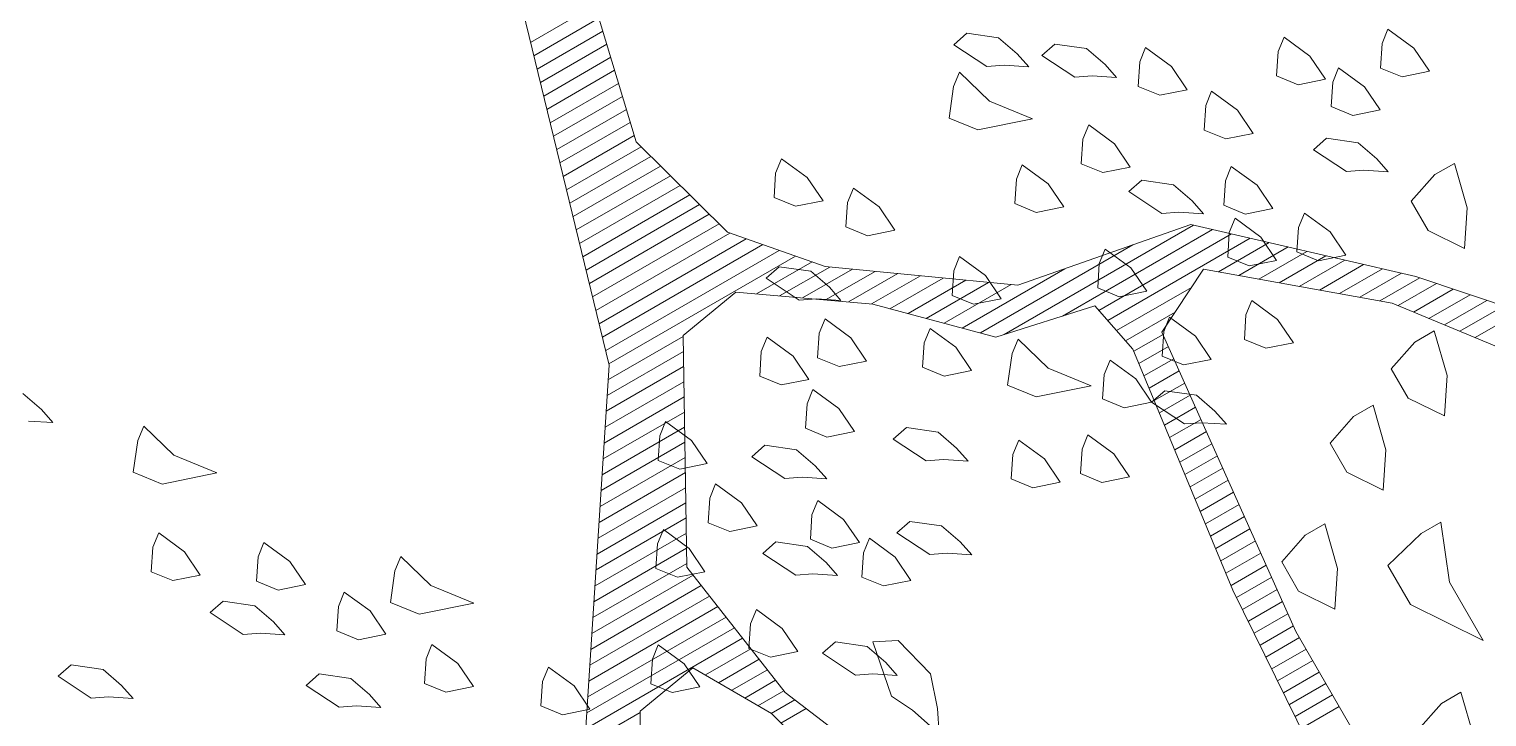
# Model space of a CAD drawing. Header units: metres. Extents: x 12093 to 20303, y 514 to 1412.
# Drawn here: x 19751.153 to 19752.729, y 694.82 to 695.564 of the extents above; entities that cross this region are included whole.
import ezdxf

# ---------------------------------------------------------------- set-up
doc = ezdxf.new("R2010")
doc.units = ezdxf.units.M
doc.layers.add('ARBOLES', color=52, linetype='Continuous', lineweight=13)
doc.layers.add('grass', color=64, linetype='Continuous', lineweight=13)

# ---------------------------------------------------------------- blocks, each defined once
blk = doc.blocks.new('ghgfghgh')
at = {"layer": 'ARBOLES', "lineweight": 20}
for p, q in [((20001.73329, 663.39038), (20001.65568, 663.70906)), ((20001.71299, 663.67122), (20001.75165, 663.54283)), ((20001.67964, 663.61067), (20001.72358, 663.63604)), ((20001.68187, 663.60153), (20001.72626, 663.62715)), ((20001.68409, 663.59239), (20001.72893, 663.61827)), ((20001.68632, 663.58325), (20001.73161, 663.60939)), ((20001.68855, 663.57411), (20001.73428, 663.60051)), ((20001.69077, 663.56497), (20001.73696, 663.59163)), ((20001.693, 663.55583), (20001.73963, 663.58275)), ((20001.69522, 663.54669), (20001.74231, 663.57387)), ((20001.69745, 663.53755), (20001.74498, 663.56499)), ((20001.69967, 663.52841), (20001.74765, 663.55611)), ((20001.7019, 663.51927), (20001.75033, 663.54723)), ((20001.70413, 663.51013), (20001.75501, 663.53951)), ((20001.75165, 663.54283), (20001.81383, 663.48121)), ((20001.70635, 663.50099), (20001.76166, 663.53292)), ((20001.70858, 663.49185), (20001.7683, 663.52633)), ((20001.7108, 663.48271), (20001.77495, 663.51974)), ((20001.71303, 663.47357), (20001.7816, 663.51315)), ((20001.71525, 663.46443), (20001.78824, 663.50657)), ((20001.71748, 663.45529), (20001.79489, 663.49998)), ((20001.71971, 663.44615), (20001.80154, 663.49339)), ((20001.72193, 663.43701), (20001.80818, 663.4868)), ((20002.00265, 663.41143), (20002.1318, 663.486)), ((20002.01207, 663.44495), (20002.12997, 663.48642)), ((20002.12997, 663.48642), (20002.28344, 663.45092)), ((20001.72416, 663.42787), (20001.81552, 663.48061)), ((20001.72638, 663.41873), (20001.82673, 663.47667)), ((20002.04235, 663.42393), (20002.1447, 663.48302)), ((20002.06719, 663.42784), (20002.15759, 663.48003)), ((20002.07327, 663.42093), (20002.17048, 663.47705)), ((20002.14886, 663.45415), (20002.18337, 663.47407)), ((20001.72861, 663.40959), (20001.83795, 663.47272)), ((20001.73084, 663.40045), (20001.84917, 663.46877)), ((20001.73306, 663.39131), (20001.86038, 663.46482)), ((20001.98641, 663.41248), (20002.09035, 663.47249)), ((20002.16262, 663.45167), (20002.19626, 663.47109)), ((20002.17637, 663.44918), (20002.20915, 663.46811)), ((20002.19013, 663.4467), (20002.22204, 663.46512)), ((20001.97408, 663.41579), (20002.04413, 663.45623)), ((20002.13867, 663.45599), (20002.11029, 663.41301)), ((20002.26734, 663.43275), (20002.13867, 663.45599)), ((20002.20388, 663.44421), (20002.23493, 663.46214)), ((20002.21764, 663.44173), (20002.24782, 663.45916)), ((20002.23139, 663.43925), (20002.26072, 663.45618)), ((20002.24514, 663.43676), (20002.27361, 663.4532)), ((20002.2589, 663.43428), (20002.28615, 663.45001)), ((20002.27139, 663.43107), (20002.29756, 663.44617)), ((20002.28344, 663.45092), (20002.44844, 663.39547)), ((20001.81972, 663.44029), (20001.78367, 663.41061)), ((20002.07935, 663.41401), (20002.13043, 663.44351)), ((20002.28188, 663.4267), (20002.30897, 663.44234)), ((20002.29238, 663.42233), (20002.32039, 663.4385)), ((20002.30287, 663.41797), (20002.3318, 663.43467)), ((20002.0645, 663.4309), (20001.99699, 663.40965)), ((20002.09035, 663.40149), (20002.0645, 663.4309)), ((20002.08542, 663.4071), (20002.11931, 663.42666)), ((20002.41903, 663.36962), (20002.26734, 663.43275)), ((20002.31336, 663.4136), (20002.34321, 663.43083)), ((20002.32386, 663.40923), (20002.35462, 663.427)), ((20001.73266, 663.38065), (20001.78368, 663.41011)), ((20001.78367, 663.41061), (20001.78628, 663.25253)), ((20002.09101, 663.3999), (20002.111, 663.41144)), ((20002.11029, 663.41301), (20002.20167, 663.20867)), ((20001.73196, 663.36982), (20001.78385, 663.39978)), ((20002.15869, 663.23705), (20002.09035, 663.40149)), ((20002.09451, 663.39149), (20002.1147, 663.40315)), ((20002.098, 663.38308), (20002.11841, 663.39487)), ((20001.71547, 663.11414), (20001.73329, 663.39038)), ((20001.73126, 663.359), (20001.78402, 663.38945)), ((20002.10149, 663.37468), (20002.12211, 663.38658)), ((20001.73056, 663.34817), (20001.78419, 663.37913)), ((20002.10499, 663.36627), (20002.12582, 663.37829)), ((20001.72987, 663.33734), (20001.78436, 663.3688)), ((20002.10848, 663.35786), (20002.12952, 663.37001)), ((20001.72917, 663.32651), (20001.78453, 663.35847)), ((20002.11198, 663.34945), (20002.13323, 663.36172)), ((20001.72847, 663.31568), (20001.7847, 663.34815)), ((20002.11547, 663.34105), (20002.13694, 663.35344)), ((20002.11897, 663.33264), (20002.14064, 663.34515)), ((20001.72777, 663.30485), (20001.78487, 663.33782)), ((20002.12246, 663.32423), (20002.14435, 663.33687)), ((20001.72707, 663.29403), (20001.78504, 663.32749)), ((20002.12595, 663.31582), (20002.14805, 663.32858)), ((20001.72637, 663.2832), (20001.78521, 663.31717)), ((20002.12945, 663.30742), (20002.15176, 663.32029)), ((20001.72568, 663.27237), (20001.78538, 663.30684)), ((20002.13294, 663.29901), (20002.15546, 663.31201)), ((20001.72498, 663.26154), (20001.78555, 663.29651)), ((20002.13644, 663.2906), (20002.15917, 663.30372)), ((20002.13993, 663.28219), (20002.16287, 663.29544)), ((20001.72428, 663.25071), (20001.78572, 663.28619)), ((20002.14343, 663.27379), (20002.16658, 663.28715)), ((20001.72358, 663.23989), (20001.78589, 663.27586)), ((20002.14692, 663.26538), (20002.17028, 663.27887)), ((20001.72288, 663.22906), (20001.78606, 663.26554)), ((20002.15041, 663.25697), (20002.17399, 663.27058)), ((20001.72219, 663.21823), (20001.78623, 663.25521)), ((20002.15391, 663.24856), (20002.17769, 663.2623)), ((20001.72149, 663.2074), (20001.79045, 663.24722)), ((20001.78628, 663.25253), (20001.85332, 663.16713)), ((20002.1574, 663.24016), (20002.1814, 663.25401)), ((20002.16121, 663.23193), (20002.1851, 663.24572)), ((20001.72079, 663.19657), (20001.79608, 663.24004)), ((20002.20963, 663.13347), (20002.15869, 663.23705)), ((20002.1652, 663.22381), (20002.18881, 663.23744)), ((20001.71939, 663.17492), (20001.80734, 663.2257)), ((20001.72009, 663.18575), (20001.80171, 663.23287)), ((20002.1692, 663.21569), (20002.19251, 663.22915)), ((20001.71869, 663.16409), (20001.81297, 663.21852)), ((20002.17319, 663.20757), (20002.19622, 663.22087)), ((20001.718, 663.15326), (20001.81861, 663.21135)), ((20002.17718, 663.19945), (20002.19993, 663.21258)), ((20002.20167, 663.20867), (20002.28229, 663.06904)), ((20001.7173, 663.14243), (20001.82424, 663.20418)), ((20001.79882, 663.17907), (20001.82987, 663.197)), ((20002.18118, 663.19133), (20002.20406, 663.20454)), ((20002.18517, 663.18321), (20002.20857, 663.19672)), ((20001.8078, 663.17383), (20001.8355, 663.18983)), ((20002.18916, 663.17509), (20002.21309, 663.1889)), ((20001.79039, 663.18399), (20001.75434, 663.15431)), ((20001.84386, 663.1528), (20001.79039, 663.18399)), ((20001.81678, 663.1686), (20001.84113, 663.18265)), ((20001.82576, 663.16336), (20001.84676, 663.17548)), ((20002.19315, 663.16697), (20002.2176, 663.18109)), ((20001.83474, 663.15812), (20001.85239, 663.16831)), ((20001.85332, 663.16713), (20001.93263, 663.10653)), ((20002.19715, 663.15885), (20002.22211, 663.17327)), ((20002.20114, 663.15073), (20002.22663, 663.16545)), ((20001.84372, 663.15288), (20001.85981, 663.16217)), ((20001.85041, 663.14631), (20001.86758, 663.15623)), ((20002.20513, 663.14261), (20002.23114, 663.15763)), ((20001.7166, 663.13161), (20001.75434, 663.1534)), ((20001.75434, 663.15431), (20001.75489, 663.03051)), ((20001.90603, 663.09118), (20001.84386, 663.1528))]:
    blk.add_line(p, q, dxfattribs=at)
at = {"layer": 'grass'}
for p, q in [((20001.96838, 663.60913), (20001.97729, 663.61693)), ((20001.97729, 663.61693), (20001.99889, 663.61381)), ((20001.99889, 663.61381), (20002.01159, 663.6029)), ((20002.19358, 663.61431), (20002.18957, 663.60451)), ((20002.21118, 663.60139), (20002.19358, 663.61431)), ((20002.26442, 663.61967), (20002.26041, 663.60987)), ((20002.28202, 663.60676), (20002.26442, 663.61967)), ((20001.99088, 663.59421), (20001.96838, 663.60913)), ((20002.01159, 663.6029), (20002.01939, 663.59399)), ((20002.0283, 663.60179), (20002.03721, 663.60959)), ((20002.03721, 663.60959), (20002.05882, 663.60648)), ((20002.05882, 663.60648), (20002.07152, 663.59557)), ((20002.09914, 663.60716), (20002.09513, 663.59735)), ((20002.11674, 663.59424), (20002.09914, 663.60716)), ((20002.18957, 663.60451), (20002.18847, 663.5878)), ((20002.26041, 663.60987), (20002.2593, 663.59316)), ((20002.29271, 663.59095), (20002.28202, 663.60676)), ((20002.00269, 663.5951), (20001.99088, 663.59421)), ((20002.01939, 663.59399), (20002.00269, 663.5951)), ((20002.0508, 663.58687), (20002.0283, 663.60179)), ((20002.07152, 663.59557), (20002.07932, 663.58666)), ((20002.09513, 663.59735), (20002.09402, 663.58065)), ((20002.12743, 663.57843), (20002.11674, 663.59424)), ((20002.22188, 663.58558), (20002.21118, 663.60139)), ((20002.23079, 663.59338), (20002.22678, 663.58358)), ((20002.24839, 663.58046), (20002.23079, 663.59338)), ((20002.2593, 663.59316), (20002.274, 663.58715)), ((20001.97217, 663.59042), (20001.96816, 663.58061)), ((20001.99267, 663.5706), (20001.97217, 663.59042)), ((20002.06261, 663.58777), (20002.0508, 663.58687)), ((20002.07932, 663.58666), (20002.06261, 663.58777)), ((20002.18847, 663.5878), (20002.20317, 663.58179)), ((20002.20317, 663.58179), (20002.22188, 663.58558)), ((20002.22678, 663.58358), (20002.22567, 663.56687)), ((20002.274, 663.58715), (20002.29271, 663.59095)), ((20001.96816, 663.58061), (20001.96505, 663.55901)), ((20002.09402, 663.58065), (20002.10872, 663.57464)), ((20002.10872, 663.57464), (20002.12743, 663.57843)), ((20002.14414, 663.57732), (20002.14013, 663.56752)), ((20002.16174, 663.5644), (20002.14414, 663.57732)), ((20002.25909, 663.56465), (20002.24839, 663.58046)), ((20002.02208, 663.55858), (20001.99267, 663.5706)), ((20002.14013, 663.56752), (20002.13902, 663.55081)), ((20002.17244, 663.54859), (20002.16174, 663.5644)), ((20002.22567, 663.56687), (20002.24038, 663.56086)), ((20002.24038, 663.56086), (20002.25909, 663.56465)), ((20001.96505, 663.55901), (20001.98465, 663.55099)), ((20001.98465, 663.55099), (20002.02208, 663.55858)), ((20002.06039, 663.55435), (20002.05638, 663.54455)), ((20002.07799, 663.54144), (20002.06039, 663.55435)), ((20002.05638, 663.54455), (20002.05527, 663.52784)), ((20002.13902, 663.55081), (20002.15373, 663.5448)), ((20002.15373, 663.5448), (20002.17244, 663.54859)), ((20002.21365, 663.53746), (20002.22256, 663.54526)), ((20002.22256, 663.54526), (20002.24417, 663.54215)), ((20002.08869, 663.52563), (20002.07799, 663.54144)), ((20002.23615, 663.52255), (20002.21365, 663.53746)), ((20002.24417, 663.54215), (20002.25687, 663.53124)), ((20001.85078, 663.53135), (20001.84678, 663.52155)), ((20001.86838, 663.51844), (20001.85078, 663.53135)), ((20002.01496, 663.52717), (20002.01095, 663.51736)), ((20002.03256, 663.51425), (20002.01496, 663.52717)), ((20002.05527, 663.52784), (20002.06998, 663.52183)), ((20002.06998, 663.52183), (20002.08869, 663.52563)), ((20002.15752, 663.52609), (20002.15351, 663.51629)), ((20002.17512, 663.51317), (20002.15752, 663.52609)), ((20002.24796, 663.52344), (20002.23615, 663.52255)), ((20002.26467, 663.52233), (20002.24796, 663.52344)), ((20002.25687, 663.53124), (20002.26467, 663.52233)), ((20002.30976, 663.52817), (20002.29647, 663.5205)), ((20002.31847, 663.49774), (20002.30976, 663.52817)), ((20001.84678, 663.52155), (20001.84567, 663.50485)), ((20001.87908, 663.50263), (20001.86838, 663.51844)), ((20002.01095, 663.51736), (20002.00984, 663.50066)), ((20002.04325, 663.49844), (20002.03256, 663.51425)), ((20002.08758, 663.50892), (20002.09649, 663.51672)), ((20002.09649, 663.51672), (20002.1181, 663.5136)), ((20002.1181, 663.5136), (20002.1308, 663.50269)), ((20002.15351, 663.51629), (20002.1524, 663.49958)), ((20002.29647, 663.5205), (20002.28036, 663.50233)), ((20001.84567, 663.50485), (20001.86037, 663.49884)), ((20001.8998, 663.51132), (20001.89579, 663.50152)), ((20001.9174, 663.4984), (20001.8998, 663.51132)), ((20002.11008, 663.494), (20002.08758, 663.50892)), ((20002.18582, 663.49736), (20002.17512, 663.51317)), ((20001.86037, 663.49884), (20001.87908, 663.50263)), ((20001.89579, 663.50152), (20001.89468, 663.48481)), ((20001.92809, 663.48259), (20001.9174, 663.4984)), ((20002.00984, 663.50066), (20002.02454, 663.49465)), ((20002.02454, 663.49465), (20002.04325, 663.49844)), ((20002.12189, 663.49489), (20002.11008, 663.494)), ((20002.13859, 663.49379), (20002.12189, 663.49489)), ((20002.1308, 663.50269), (20002.13859, 663.49379)), ((20002.1524, 663.49958), (20002.16711, 663.49357)), ((20002.16711, 663.49357), (20002.18582, 663.49736)), ((20002.20743, 663.49425), (20002.20342, 663.48445)), ((20002.22503, 663.48133), (20002.20743, 663.49425)), ((20002.28036, 663.50233), (20002.29187, 663.48238)), ((20002.31669, 663.47011), (20002.31847, 663.49774)), ((20001.89468, 663.48481), (20001.90938, 663.4788)), ((20002.1602, 663.49067), (20002.1562, 663.48087)), ((20002.1778, 663.47776), (20002.1602, 663.49067)), ((20002.20342, 663.48445), (20002.20231, 663.46774)), ((20001.81383, 663.48121), (20001.88059, 663.4577)), ((20001.90938, 663.4788), (20001.92809, 663.48259)), ((20002.1562, 663.48087), (20002.15509, 663.46416)), ((20002.1885, 663.46194), (20002.1778, 663.47776)), ((20002.23572, 663.46552), (20002.22503, 663.48133)), ((20002.29187, 663.48238), (20002.31669, 663.47011)), ((20001.9722, 663.46456), (20001.9682, 663.45476)), ((20001.9898, 663.45165), (20001.9722, 663.46456)), ((20002.07155, 663.46971), (20002.06754, 663.45991)), ((20002.08915, 663.4568), (20002.07155, 663.46971)), ((20002.15509, 663.46416), (20002.16979, 663.45815)), ((20002.20231, 663.46774), (20002.21701, 663.46173)), ((20002.21701, 663.46173), (20002.23572, 663.46552)), ((20001.83382, 663.43906), (20001.8716, 663.46087)), ((20001.84034, 663.44982), (20001.84924, 663.45762)), ((20001.84924, 663.45762), (20001.87085, 663.45451)), ((20001.8495, 663.43769), (20001.88365, 663.4574)), ((20001.86519, 663.43632), (20001.89911, 663.4559)), ((20001.87085, 663.45451), (20001.88355, 663.4436)), ((20001.88059, 663.4577), (20002.01207, 663.44495)), ((20001.88087, 663.43495), (20001.91457, 663.4544)), ((20001.9682, 663.45476), (20001.96709, 663.43805)), ((20002.06754, 663.45991), (20002.06644, 663.4432)), ((20002.09985, 663.44098), (20002.08915, 663.4568)), ((20002.16979, 663.45815), (20002.1885, 663.46194)), ((20001.86284, 663.43491), (20001.84034, 663.44982)), ((20001.89655, 663.43358), (20001.93003, 663.45291)), ((20001.91224, 663.43221), (20001.94549, 663.45141)), ((20001.92475, 663.42901), (20001.96095, 663.44991)), ((20001.93708, 663.4257), (20001.97641, 663.44841)), ((20001.94942, 663.4224), (20001.99187, 663.44691)), ((20001.96175, 663.41909), (20002.00733, 663.44541)), ((20002.0005, 663.43583), (20001.9898, 663.45165)), ((20001.91308, 663.43213), (20001.81972, 663.44029)), ((20001.87464, 663.4358), (20001.86284, 663.43491)), ((20001.89135, 663.43469), (20001.87464, 663.4358)), ((20001.88355, 663.4436), (20001.89135, 663.43469)), ((20001.96709, 663.43805), (20001.98179, 663.43204)), ((20001.98179, 663.43204), (20002.0005, 663.43583)), ((20002.06644, 663.4432), (20002.08114, 663.43719)), ((20002.08114, 663.43719), (20002.09985, 663.44098)), ((20002.17158, 663.43454), (20002.16757, 663.42474)), ((20002.18918, 663.42163), (20002.17158, 663.43454)), ((20001.99699, 663.40965), (20001.91308, 663.43213)), ((20002.16757, 663.42474), (20002.16646, 663.40803)), ((20001.88044, 663.42199), (20001.87643, 663.41219)), ((20001.89804, 663.40908), (20001.88044, 663.42199)), ((20001.95217, 663.41555), (20001.94816, 663.40575)), ((20001.96977, 663.40263), (20001.95217, 663.41555)), ((20002.11545, 663.42317), (20002.11144, 663.41336)), ((20002.13305, 663.41025), (20002.11545, 663.42317)), ((20002.19988, 663.40581), (20002.18918, 663.42163)), ((20002.29599, 663.41384), (20002.28269, 663.40616)), ((20002.3047, 663.3834), (20002.29599, 663.41384)), ((20001.84102, 663.40951), (20001.83701, 663.3997)), ((20001.85862, 663.39659), (20001.84102, 663.40951)), ((20001.87643, 663.41219), (20001.87532, 663.39548)), ((20001.90874, 663.39326), (20001.89804, 663.40908)), ((20001.94816, 663.40575), (20001.94705, 663.38904)), ((20002.01209, 663.40821), (20002.00809, 663.39841)), ((20002.03259, 663.3884), (20002.01209, 663.40821)), ((20002.11144, 663.41336), (20002.11033, 663.39666)), ((20002.14375, 663.39444), (20002.13305, 663.41025)), ((20002.16646, 663.40803), (20002.18117, 663.40202)), ((20002.18117, 663.40202), (20002.19988, 663.40581)), ((20002.28269, 663.40616), (20002.26658, 663.38799)), ((20001.83701, 663.3997), (20001.8359, 663.383)), ((20001.86931, 663.38078), (20001.85862, 663.39659)), ((20001.87532, 663.39548), (20001.89003, 663.38947)), ((20001.98047, 663.38682), (20001.96977, 663.40263)), ((20002.00809, 663.39841), (20002.00497, 663.3768)), ((20002.07491, 663.39398), (20002.07091, 663.38417)), ((20002.09251, 663.38106), (20002.07491, 663.39398)), ((20002.11033, 663.39666), (20002.12503, 663.39065)), ((20002.12503, 663.39065), (20002.14375, 663.39444)), ((20001.89003, 663.38947), (20001.90874, 663.39326)), ((20001.94705, 663.38904), (20001.96176, 663.38303)), ((20001.96176, 663.38303), (20001.98047, 663.38682)), ((20002.062, 663.37637), (20002.03259, 663.3884)), ((20002.07091, 663.38417), (20002.0698, 663.36747)), ((20002.26658, 663.38799), (20002.2781, 663.36805)), ((20001.8359, 663.383), (20001.8506, 663.37699)), ((20001.8506, 663.37699), (20001.86931, 663.38078)), ((20002.00497, 663.3768), (20002.02458, 663.36879)), ((20002.02458, 663.36879), (20002.062, 663.37637)), ((20002.10321, 663.36525), (20002.09251, 663.38106)), ((20002.30291, 663.35578), (20002.3047, 663.3834)), ((20001.33337, 663.37106), (20001.34607, 663.36015)), ((20001.8682, 663.36407), (20001.8671, 663.34737)), ((20001.87221, 663.37387), (20001.8682, 663.36407)), ((20001.88981, 663.36096), (20001.87221, 663.37387)), ((20002.0698, 663.36747), (20002.0845, 663.36146)), ((20002.0845, 663.36146), (20002.10321, 663.36525)), ((20002.10321, 663.36525), (20002.11212, 663.37305)), ((20002.12571, 663.35033), (20002.10321, 663.36525)), ((20002.11212, 663.37305), (20002.13373, 663.36993)), ((20002.13373, 663.36993), (20002.14643, 663.35902)), ((20002.2781, 663.36805), (20002.30291, 663.35578)), ((20001.34607, 663.36015), (20001.35386, 663.35124)), ((20001.90051, 663.34515), (20001.88981, 663.36096)), ((20002.14643, 663.35902), (20002.15423, 663.35011)), ((20002.24102, 663.3555), (20002.22491, 663.33734)), ((20002.25431, 663.36318), (20002.24102, 663.3555)), ((20002.26302, 663.33274), (20002.25431, 663.36318)), ((20001.35386, 663.35124), (20001.33716, 663.35235)), ((20001.41579, 663.34881), (20001.41178, 663.339)), ((20001.43629, 663.32899), (20001.41579, 663.34881)), ((20001.77175, 663.35202), (20001.76775, 663.34222)), ((20001.78936, 663.3391), (20001.77175, 663.35202)), ((20001.8671, 663.34737), (20001.8818, 663.34135)), ((20001.8818, 663.34135), (20001.90051, 663.34515)), ((20001.92702, 663.34003), (20001.93593, 663.34783)), ((20001.93593, 663.34783), (20001.95753, 663.34472)), ((20001.95753, 663.34472), (20001.97023, 663.3338)), ((20002.13752, 663.35122), (20002.12571, 663.35033)), ((20002.15423, 663.35011), (20002.13752, 663.35122)), ((20001.41178, 663.339), (20001.40867, 663.3174)), ((20001.76775, 663.34222), (20001.76664, 663.32551)), ((20001.80005, 663.32329), (20001.78936, 663.3391)), ((20001.83057, 663.32798), (20001.83948, 663.33577)), ((20001.83948, 663.33577), (20001.86108, 663.33266)), ((20001.94952, 663.32511), (20001.92702, 663.34003)), ((20002.01256, 663.33938), (20002.00855, 663.32958)), ((20002.03016, 663.32647), (20002.01256, 663.33938)), ((20002.05978, 663.34296), (20002.05577, 663.33316)), ((20002.07738, 663.33005), (20002.05978, 663.34296)), ((20002.22491, 663.33734), (20002.23642, 663.31739)), ((20001.4657, 663.31697), (20001.43629, 663.32899)), ((20001.76664, 663.32551), (20001.78134, 663.3195)), ((20001.85307, 663.31306), (20001.83057, 663.32798)), ((20001.86108, 663.33266), (20001.87378, 663.32175)), ((20001.96133, 663.32601), (20001.94952, 663.32511)), ((20001.97803, 663.3249), (20001.96133, 663.32601)), ((20001.97023, 663.3338), (20001.97803, 663.3249)), ((20002.00855, 663.32958), (20002.00744, 663.31288)), ((20002.04085, 663.31066), (20002.03016, 663.32647)), ((20002.05577, 663.33316), (20002.05466, 663.31645)), ((20002.08808, 663.31423), (20002.07738, 663.33005)), ((20002.26124, 663.30512), (20002.26302, 663.33274)), ((20001.40867, 663.3174), (20001.42828, 663.30938)), ((20001.42828, 663.30938), (20001.4657, 663.31697)), ((20001.78134, 663.3195), (20001.80005, 663.32329)), ((20001.87378, 663.32175), (20001.88158, 663.31284)), ((20002.05466, 663.31645), (20002.06937, 663.31044)), ((20002.23642, 663.31739), (20002.26124, 663.30512)), ((20001.80585, 663.30948), (20001.80184, 663.29968)), ((20001.82345, 663.29657), (20001.80585, 663.30948)), ((20001.86488, 663.31395), (20001.85307, 663.31306)), ((20001.88158, 663.31284), (20001.86488, 663.31395)), ((20002.00744, 663.31288), (20002.02214, 663.30686)), ((20002.02214, 663.30686), (20002.04085, 663.31066)), ((20002.06937, 663.31044), (20002.08808, 663.31423)), ((20001.80184, 663.29968), (20001.80073, 663.28297)), ((20001.83415, 663.28075), (20001.82345, 663.29657)), ((20001.87557, 663.29814), (20001.87157, 663.28834)), ((20001.89317, 663.28522), (20001.87557, 663.29814)), ((20001.87157, 663.28834), (20001.87046, 663.27163)), ((20001.90387, 663.26941), (20001.89317, 663.28522)), ((20001.42606, 663.27597), (20001.42205, 663.26617)), ((20001.44366, 663.26305), (20001.42606, 663.27597)), ((20001.77022, 663.27829), (20001.76621, 663.26848)), ((20001.78782, 663.26537), (20001.77022, 663.27829)), ((20001.80073, 663.28297), (20001.81544, 663.27696)), ((20001.81544, 663.27696), (20001.83415, 663.28075)), ((20001.92949, 663.2761), (20001.93839, 663.2839)), ((20001.95199, 663.26118), (20001.92949, 663.2761)), ((20001.93839, 663.2839), (20001.96, 663.28079)), ((20001.96, 663.28079), (20001.9727, 663.26987)), ((20002.22134, 663.28209), (20002.20805, 663.27441)), ((20002.23005, 663.25165), (20002.22134, 663.28209)), ((20002.28708, 663.27571), (20002.26432, 663.25371)), ((20002.30038, 663.28339), (20002.28708, 663.27571)), ((20002.30628, 663.24247), (20002.30038, 663.28339)), ((20001.42205, 663.26617), (20001.42094, 663.24946)), ((20001.49779, 663.26953), (20001.49378, 663.25973)), ((20001.51539, 663.25661), (20001.49779, 663.26953)), ((20001.76621, 663.26848), (20001.7651, 663.25178)), ((20001.79851, 663.24956), (20001.78782, 663.26537)), ((20001.83794, 663.26204), (20001.84685, 663.26984)), ((20001.84685, 663.26984), (20001.86845, 663.26673)), ((20001.86845, 663.26673), (20001.88115, 663.25582)), ((20001.87046, 663.27163), (20001.88516, 663.26562)), ((20001.88516, 663.26562), (20001.90387, 663.26941)), ((20001.91078, 663.27231), (20001.90677, 663.26251)), ((20001.92838, 663.25939), (20001.91078, 663.27231)), ((20001.9727, 663.26987), (20001.9805, 663.26097)), ((20002.20805, 663.27441), (20002.19194, 663.25624)), ((20001.45436, 663.24724), (20001.44366, 663.26305)), ((20001.49378, 663.25973), (20001.49267, 663.24302)), ((20001.52609, 663.2408), (20001.51539, 663.25661)), ((20001.59112, 663.25997), (20001.58712, 663.25017)), ((20001.61162, 663.24015), (20001.59112, 663.25997)), ((20001.86044, 663.24712), (20001.83794, 663.26204)), ((20001.88115, 663.25582), (20001.88895, 663.24691)), ((20001.90677, 663.26251), (20001.90566, 663.2458)), ((20001.93907, 663.24358), (20001.92838, 663.25939)), ((20001.96379, 663.26208), (20001.95199, 663.26118)), ((20001.9805, 663.26097), (20001.96379, 663.26208)), ((20002.19194, 663.25624), (20002.20346, 663.2363)), ((20001.42094, 663.24946), (20001.43565, 663.24345)), ((20001.43565, 663.24345), (20001.45436, 663.24724)), ((20001.58712, 663.25017), (20001.58401, 663.22856)), ((20001.7651, 663.25178), (20001.7798, 663.24577)), ((20001.7798, 663.24577), (20001.79851, 663.24956)), ((20001.87225, 663.24802), (20001.86044, 663.24712)), ((20001.88895, 663.24691), (20001.87225, 663.24802)), ((20001.90566, 663.2458), (20001.92036, 663.23979)), ((20002.22827, 663.22403), (20002.23005, 663.25165)), ((20002.26432, 663.25371), (20002.27968, 663.22711)), ((20001.49267, 663.24302), (20001.50737, 663.23701)), ((20001.50737, 663.23701), (20001.52609, 663.2408)), ((20001.55259, 663.23568), (20001.54859, 663.22588)), ((20001.5702, 663.22277), (20001.55259, 663.23568)), ((20001.64103, 663.22813), (20001.61162, 663.24015)), ((20001.92036, 663.23979), (20001.93907, 663.24358)), ((20002.20346, 663.2363), (20002.22827, 663.22403)), ((20002.32931, 663.20257), (20002.30628, 663.24247)), ((20001.46105, 663.22163), (20001.46995, 663.22942)), ((20001.46995, 663.22942), (20001.49156, 663.22631)), ((20001.49156, 663.22631), (20001.50426, 663.2154)), ((20001.54859, 663.22588), (20001.54748, 663.20917)), ((20001.58401, 663.22856), (20001.60361, 663.22055)), ((20001.60361, 663.22055), (20001.64103, 663.22813)), ((20002.27968, 663.22711), (20002.32931, 663.20257)), ((20001.48355, 663.20671), (20001.46105, 663.22163)), ((20001.50426, 663.2154), (20001.51206, 663.20649)), ((20001.58089, 663.20696), (20001.5702, 663.22277)), ((20001.83372, 663.22373), (20001.82971, 663.21393)), ((20001.85132, 663.21081), (20001.83372, 663.22373)), ((20001.49535, 663.2076), (20001.48355, 663.20671)), ((20001.51206, 663.20649), (20001.49535, 663.2076)), ((20001.54748, 663.20917), (20001.56218, 663.20316)), ((20001.56218, 663.20316), (20001.58089, 663.20696)), ((20001.82971, 663.21393), (20001.8286, 663.19722)), ((20001.86201, 663.195), (20001.85132, 663.21081)), ((20001.6123, 663.19984), (20001.6083, 663.19003)), ((20001.6299, 663.18692), (20001.6123, 663.19984)), ((20001.76667, 663.19965), (20001.76267, 663.18985)), ((20001.78427, 663.18674), (20001.76667, 663.19965)), ((20001.8286, 663.19722), (20001.8433, 663.19121)), ((20001.87872, 663.19389), (20001.88763, 663.20169)), ((20001.88763, 663.20169), (20001.90924, 663.19858)), ((20001.90924, 663.19858), (20001.92194, 663.18767)), ((20001.91316, 663.20167), (20001.9303, 663.2027)), ((20001.92571, 663.16459), (20001.91316, 663.20167)), ((20001.9303, 663.2027), (20001.9523, 663.17995)), ((20001.35748, 663.17816), (20001.36638, 663.18596)), ((20001.36638, 663.18596), (20001.38799, 663.18285)), ((20001.6083, 663.19003), (20001.60719, 663.17333)), ((20001.6406, 663.17111), (20001.6299, 663.18692)), ((20001.76267, 663.18985), (20001.76156, 663.17314)), ((20001.79497, 663.17093), (20001.78427, 663.18674)), ((20001.8433, 663.19121), (20001.86201, 663.195)), ((20001.90122, 663.17897), (20001.87872, 663.19389)), ((20001.92194, 663.18767), (20001.92974, 663.17876)), ((20001.37998, 663.16324), (20001.35748, 663.17816)), ((20001.38799, 663.18285), (20001.40069, 663.17194)), ((20001.52655, 663.17197), (20001.53546, 663.17977)), ((20001.53546, 663.17977), (20001.55707, 663.17666)), ((20001.55707, 663.17666), (20001.56977, 663.16574)), ((20001.69183, 663.18449), (20001.68782, 663.17468)), ((20001.70943, 663.17157), (20001.69183, 663.18449)), ((20001.91303, 663.17987), (20001.90122, 663.17897)), ((20001.92974, 663.17876), (20001.91303, 663.17987)), ((20001.9523, 663.17995), (20001.95717, 663.15616)), ((20001.40069, 663.17194), (20001.40849, 663.16303)), ((20001.54905, 663.15705), (20001.52655, 663.17197)), ((20001.56977, 663.16574), (20001.57757, 663.15684)), ((20001.60719, 663.17333), (20001.62189, 663.16732)), ((20001.62189, 663.16732), (20001.6406, 663.17111)), ((20001.68782, 663.17468), (20001.68672, 663.15798)), ((20001.72013, 663.15576), (20001.70943, 663.17157)), ((20001.76156, 663.17314), (20001.77626, 663.16713)), ((20001.77626, 663.16713), (20001.79497, 663.17093)), ((20002.31423, 663.16727), (20002.30093, 663.15959)), ((20002.32294, 663.13683), (20002.31423, 663.16727)), ((20001.39178, 663.16414), (20001.37998, 663.16324)), ((20001.40849, 663.16303), (20001.39178, 663.16414)), ((20001.56086, 663.15794), (20001.54905, 663.15705)), ((20001.57757, 663.15684), (20001.56086, 663.15794)), ((20001.68672, 663.15798), (20001.70142, 663.15197)), ((20001.70142, 663.15197), (20001.72013, 663.15576)), ((20001.94003, 663.15513), (20001.92571, 663.16459)), ((20001.95717, 663.15616), (20001.9582, 663.13902)), ((20002.30093, 663.15959), (20002.28482, 663.14143)), ((20001.9582, 663.13902), (20001.94003, 663.15513))]:
    blk.add_line(p, q, dxfattribs=at)

msp = doc.modelspace()

# ---------------------------------------------------------------- hatches: boundary and pattern name
at = {"layer": 'grass'}
h = msp.add_hatch(dxfattribs=at)
h.set_pattern_fill('AR-CONC', color=256, scale=0.002, style=0)
h.set_pattern_definition([(50, (19136.99335, 73.14804), (0.36436934, -0.03187817), [0.0381, -0.4191]), (355, (19136.99335, 73.14804), (-0.07048565, 0.38211329), [0.03048, -0.33528]), (100.451, (19137.0237, 73.1454), (0.293885, 0.35023338), [0.03238, -0.35618]), (46.1842, (19136.99335, 73.24964), (0.54215808, -0.08408466), [0.05715, -0.62865]), (96.6356, (19137.03853, 73.24264), (0.47480847, 0.4948511), [0.04857, -0.53427]), (351.184, (19136.99335, 73.24964), (0.4748092, 0.49485024), [0.04572, -0.50292]), (21, (19137.04415, 73.22424), (0.30322976, -0.20453104), [0.0381, -0.4191]), (326, (19137.04415, 73.22424), (0.12360406, 0.36837593), [0.03048, -0.33528]), (71.4514, (19137.06942, 73.2072), (0.42683298, 0.16384572), [0.03238, -0.35618]), (37.5, (19136.99335, 73.14804), (0.006177207, 0.169110078), [0, -0.331216, 0, -0.34036, 0, -0.33655]), (7.5, (19136.99335, 73.14804), (0.133639325, 0.20036115), [0, -0.194056, 0, -0.323596, 0, -0.12827]), (327.5, (19136.88007, 73.14804), (0.27118119, -0.011457488), [0, -0.127, 0, -0.39624, 0, -0.52578]), (317.5, (19136.82927, 73.14804), (0.29625836, 0.05085298), [0, -0.1651, 0, -0.263144, 0, -0.37338])])
h.paths.add_polyline_path([(19754.0039, 694.5174), (19753.2006, 694.7252), (19753.1661, 694.6814), (19753.113, 694.6347), (19753.1149, 694.6038), (19753.0858, 694.571), (19753.0568, 694.5382), (19753.017, 694.5793), (19752.9843, 694.6084), (19752.9515, 694.6374), (19752.8601, 694.7126), (19752.857, 694.7166), (19752.8643, 694.6911), (19752.8614, 694.6473), (19752.8221, 694.6667), (19752.8038, 694.6984), (19752.8294, 694.7272), (19752.8426, 694.7348), (19752.7996, 694.7897), (19752.757, 694.8133), (19752.7839, 694.7572), (19752.7311, 694.8278), (19752.729, 694.8289), (19752.7308, 694.798), (19752.7585, 694.75), (19752.7553, 694.7002), (19752.754, 694.6194), (19752.7817, 694.5714), (19752.8024, 694.5354), (19752.8163, 694.5114), (19752.7992, 694.4855), (19752.808, 694.4426), (19752.7808, 694.3789), (19752.7467, 694.3272), (19752.5768, 694.2612), (19752.5598, 694.2353), (19752.5578, 694.2346), (19752.5221, 694.0806), (19753.8055, 693.7938)])

# ---------------------------------------------------------------- block references
at = {"layer": 'Defpoints', "lineweight": 20, "xscale": 1.586003757394792, "yscale": 1.586003757394792, "zscale": 1.586003757394792}
msp.add_blockref('ghgfghgh', (-11971.0441, -356.9396), dxfattribs=at)

doc.saveas('drawing.dxf')
